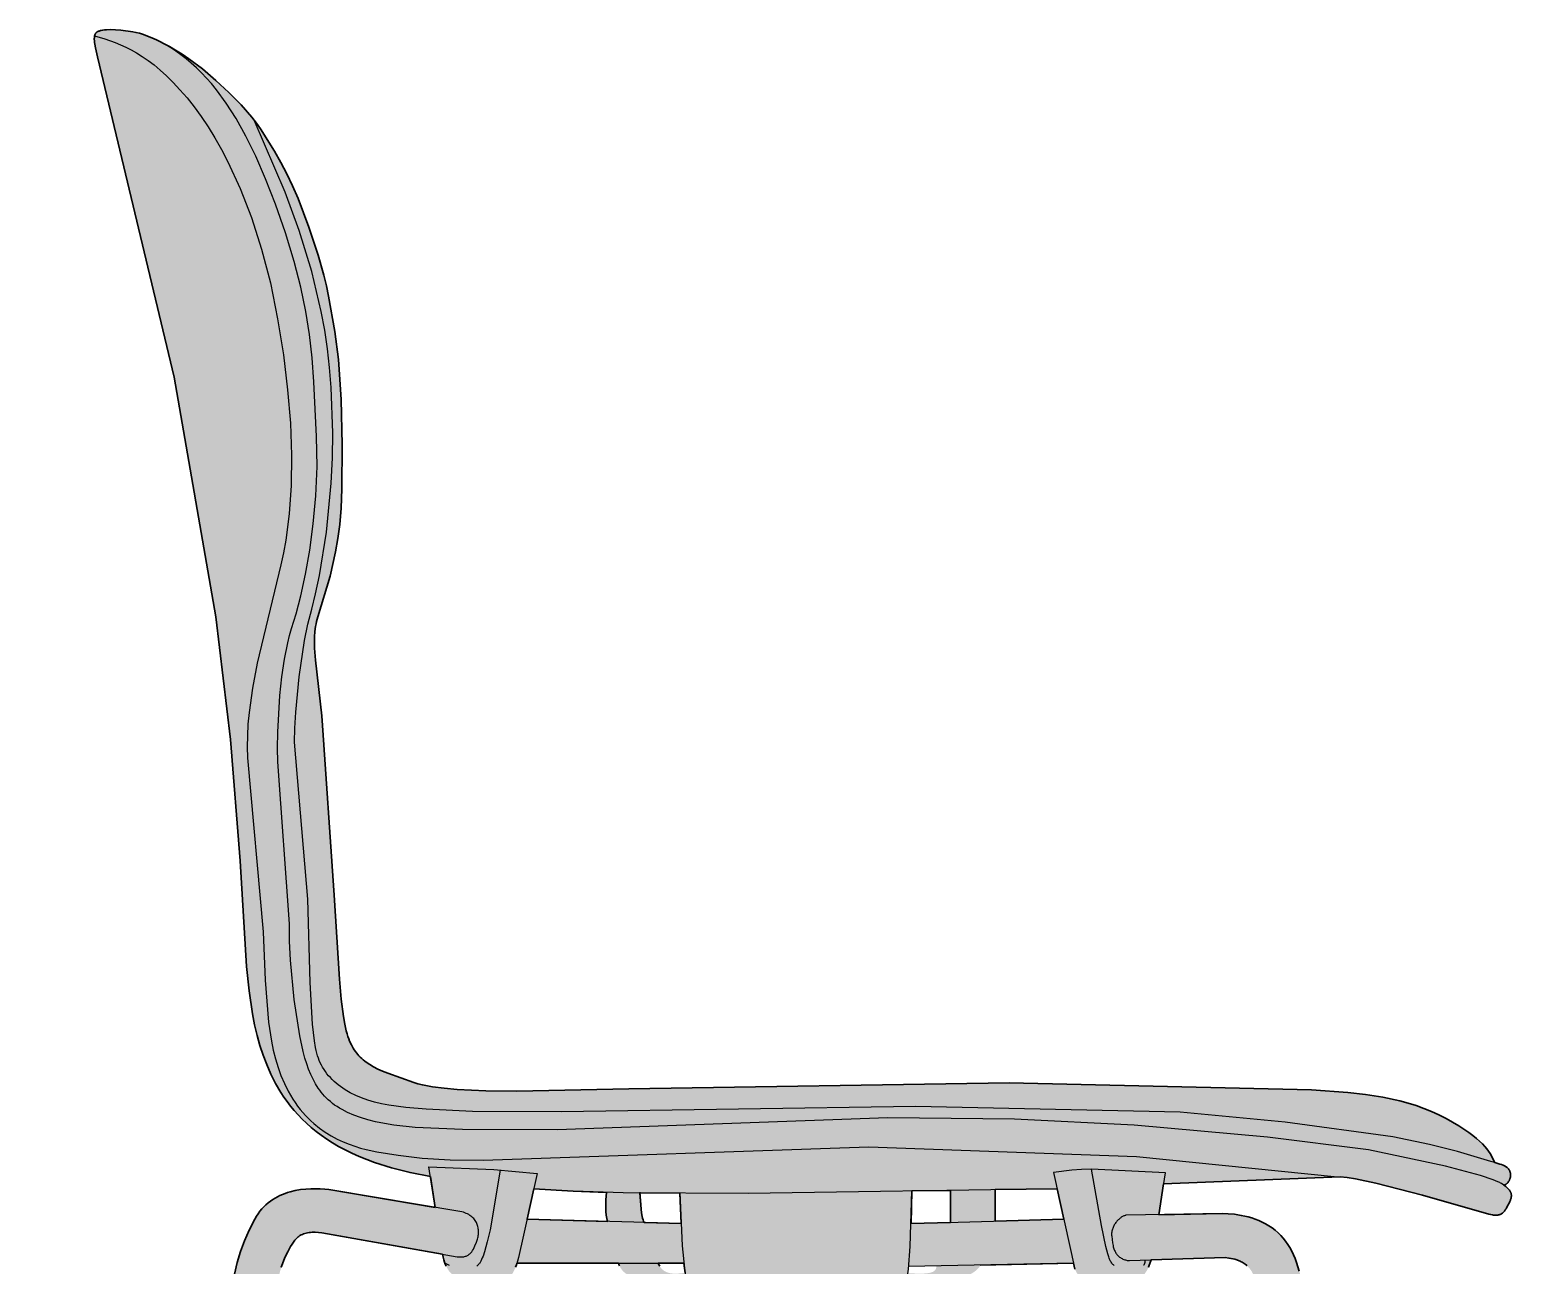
# Model space of a CAD drawing. Header units: millimetres. Extents: x 0 to 1796, y -1115 to 796.
# Drawn here: x 1221.9 to 1698.8, y 397.8 to 795.6 of the extents above; entities that cross this region are included whole.
import ezdxf

# ---------------------------------------------------------------- set-up
doc = ezdxf.new("R2010")
doc.units = ezdxf.units.MM
doc.layers.add('Blocks', color=7, linetype='Continuous')
doc.layers.add('Blocks$Fill', color=7, linetype='Continuous', true_color=0xffffff)
doc.layers.add('Blocks$Inner', color=7, linetype='Continuous', lineweight=25, true_color=0x007f00)
doc.layers.add('Blocks$Outline', color=7, linetype='Continuous', lineweight=35, true_color=0xff3f3f)

# ---------------------------------------------------------------- blocks, each defined once
blk = doc.blocks.new('Ant Dining Chair Side')
at = {"layer": 'Blocks$Fill'}
h = blk.add_hatch(color=256, dxfattribs=at)
h.paths.add_polyline_path([(560.53, 24.42), (561.6, 11.39), (561.6, 10.01), (561.57, 9.38), (561.54, 9.07), (561.51, 8.78), (561.45, 8.5), (561.42, 8.36), (561.38, 8.23), (561.34, 8.1), (561.3, 7.97), (561.25, 7.84), (561.19, 7.72), (561.13, 7.6), (561.06, 7.49), (560.99, 7.37), (560.91, 7.27), (560.83, 7.16), (560.74, 7.06), (560.64, 6.96), (560.53, 6.86), (560.47, 6.81), (560.41, 6.77), (560.28, 6.68), (560.13, 6.59), (559.96, 6.5), (559.77, 6.41), (559.58, 6.33), (559.13, 6.16), (558.63, 6.01), (558.07, 5.86), (556.8, 5.6), (555.34, 5.38), (553.7, 5.2), (551.91, 5.08), (550, 5.02), (549.05, 5.03), (548.17, 5.07), (547.37, 5.15), (546.64, 5.26), (545.97, 5.4), (545.38, 5.57), (544.85, 5.75), (544.61, 5.85), (544.38, 5.95), (544.17, 6.06), (543.98, 6.17), (543.8, 6.28), (543.63, 6.39), (543.48, 6.5), (543.35, 6.62), (543.23, 6.73), (543.12, 6.84), (543.07, 6.9), (543.02, 6.96), (542.98, 7.01), (542.94, 7.07), (542.91, 7.13), (542.87, 7.18), (542.84, 7.24), (542.82, 7.29), (542.8, 7.34), (542.78, 7.4), (542.76, 7.45), (542.75, 7.5), (542.74, 7.53), (542.74, 7.55), (542.73, 7.6), (542.73, 7.63), (542.72, 7.65), (542.72, 7.7), (542.22, 24.75), (542.23, 24.87), (542.25, 24.98), (542.27, 25.09), (542.29, 25.2), (542.32, 25.31), (542.36, 25.41), (542.4, 25.51), (542.45, 25.61), (542.5, 25.7), (542.56, 25.79), (542.63, 25.88), (542.7, 25.97), (542.78, 26.05), (542.86, 26.13), (542.95, 26.21), (543.05, 26.29), (543.15, 26.36), (543.26, 26.43), (543.38, 26.5), (543.5, 26.57), (543.52, 26.58), (509.97, 384.5), (509.55, 387.29), (509.08, 389.74), (508.56, 391.93), (507.94, 393.95), (507.76, 394.43), (507.57, 394.88), (507.37, 395.31), (507.14, 395.71), (506.91, 396.1), (506.66, 396.45), (506.4, 396.79), (506.13, 397.11), (505.85, 397.4), (505.56, 397.68), (505.26, 397.94), (504.96, 398.18), (504.64, 398.4), (504.33, 398.6), (504, 398.79), (503.68, 398.97), (503.34, 399.13), (503.01, 399.27), (502.34, 399.53), (501.67, 399.74), (501.01, 399.91), (500.36, 400.04), (499.74, 400.15), (498.58, 400.31), (474.68, 399.56), (474.33, 398.42), (474.11, 397.82), (473.87, 397.24), (473.61, 396.68), (473.33, 396.15), (473.02, 395.64), (472.69, 395.16), (472.51, 394.94), (472.33, 394.72), (472.14, 394.51), (471.94, 394.31), (471.74, 394.12), (471.52, 393.94), (471.3, 393.77), (471.07, 393.6), (470.83, 393.45), (470.58, 393.31), (470.33, 393.19), (470.06, 393.07), (469.78, 392.96), (469.5, 392.87), (469.2, 392.79), (468.9, 392.72), (468.22, 392.61), (467.43, 392.52), (465.59, 392.37), (461.38, 392.22), (457.38, 392.23), (454.71, 392.32), (454.61, 392.33), (454.51, 392.34), (454.41, 392.36), (454.31, 392.38), (454.11, 392.43), (453.91, 392.5), (453.72, 392.57), (453.53, 392.66), (453.34, 392.76), (453.16, 392.86), (452.98, 392.98), (452.8, 393.11), (452.62, 393.24), (452.46, 393.38), (452.13, 393.68), (451.82, 394), (451.53, 394.34), (451.26, 394.68), (451.02, 395.03), (450.8, 395.37), (450.61, 395.7), (450.44, 396.02), (450.3, 396.32), (450.2, 396.59), (449.76, 398.54), (419.79, 397.9), (419.76, 397.82), (419.72, 397.73), (419.65, 397.61), (419.56, 397.45), (419.43, 397.27), (419.27, 397.06), (419.06, 396.82), (418.82, 396.57), (418.53, 396.3), (418.19, 396.02), (417.79, 395.72), (417.34, 395.42), (416.82, 395.1), (416.24, 394.78), (415.59, 394.47), (414.87, 394.15), (414.07, 393.83), (413.19, 393.52), (412.22, 393.22), (410.02, 392.65), (407.44, 392.15), (404.44, 391.74), (401, 391.43), (397.09, 391.25), (392.67, 391.22), (326.12, 391.4), (318.58, 391.71), (315.82, 391.93), (314.73, 392.06), (313.85, 392.21), (311.06, 392.85), (309.88, 393.19), (308.83, 393.54), (307.9, 393.91), (307.08, 394.29), (306.71, 394.48), (306.37, 394.67), (306.05, 394.87), (305.76, 395.07), (305.48, 395.28), (305.23, 395.48), (304.99, 395.69), (304.78, 395.9), (304.58, 396.11), (304.4, 396.32), (304.24, 396.54), (304.08, 396.75), (303.95, 396.97), (303.82, 397.19), (303.71, 397.41), (303.6, 397.64), (303.42, 398.09), (303.26, 398.54), (270.54, 398.54), (270.4, 398), (270.14, 397.18), (270.03, 396.87), (269.93, 396.63), (269.54, 395.84), (269.34, 395.48), (269.13, 395.14), (268.91, 394.83), (268.8, 394.69), (268.68, 394.55), (268.55, 394.41), (268.43, 394.29), (268.29, 394.16), (268.16, 394.05), (268.02, 393.94), (267.87, 393.84), (267.72, 393.74), (267.56, 393.65), (267.4, 393.56), (267.23, 393.49), (267.05, 393.42), (266.87, 393.35), (266.68, 393.29), (266.48, 393.24), (266.28, 393.19), (266.07, 393.15), (265.62, 393.09), (265.13, 393.06), (258.86, 393.09), (255.26, 393.28), (253.69, 393.43), (253.02, 393.52), (252.43, 393.62), (252.16, 393.67), (251.89, 393.74), (251.64, 393.82), (251.38, 393.91), (251.14, 394.01), (250.9, 394.13), (250.66, 394.25), (250.43, 394.39), (250.21, 394.54), (249.99, 394.69), (249.77, 394.86), (249.57, 395.05), (249.37, 395.24), (249.17, 395.45), (248.98, 395.66), (248.8, 395.89), (248.62, 396.13), (248.45, 396.39), (248.28, 396.65), (248.12, 396.93), (247.81, 397.52), (247.53, 398.16), (247.28, 398.85), (247.05, 399.6), (246.84, 400.39), (246.63, 401.36), (207.83, 408.22), (206.7, 408.36), (205.63, 408.44), (205.12, 408.45), (204.63, 408.45), (204.15, 408.42), (203.68, 408.37), (203.23, 408.3), (202.79, 408.21), (202.36, 408.1), (201.94, 407.95), (201.53, 407.78), (201.13, 407.59), (200.74, 407.36), (200.36, 407.11), (200.17, 406.96), (199.97, 406.78), (199.77, 406.59), (199.56, 406.37), (199.12, 405.86), (198.66, 405.27), (198.2, 404.6), (197.73, 403.86), (197.26, 403.05), (196.8, 402.19), (195.9, 400.3), (195.1, 398.25), (194.74, 397.17), (194.41, 396.08), (194.13, 394.96), (193.9, 393.84), (181.08, 318.03), (133.6, 26.59), (133.65, 26.57), (133.82, 26.49), (133.99, 26.41), (134.14, 26.32), (134.28, 26.23), (134.41, 26.13), (134.54, 26.03), (134.65, 25.93), (134.75, 25.82), (134.84, 25.71), (134.88, 25.65), (134.92, 25.59), (134.96, 25.53), (135, 25.47), (135.03, 25.4), (135.06, 25.34), (135.12, 25.21), (135.17, 25.07), (135.21, 24.93), (135.24, 24.79), (135.26, 24.63), (135.28, 24.48), (135.28, 24.32), (135.29, 24.15), (135.28, 23.98), (135.27, 23.81), (135.22, 23.44), (135.15, 23.05), (133.48, 8.12), (133.43, 7.86), (133.38, 7.63), (133.32, 7.4), (133.25, 7.19), (133.17, 6.99), (133.09, 6.81), (133, 6.63), (132.9, 6.47), (132.79, 6.31), (132.68, 6.17), (132.55, 6.04), (132.43, 5.92), (132.29, 5.81), (132.14, 5.7), (131.99, 5.61), (131.83, 5.52), (131.67, 5.44), (131.5, 5.37), (131.32, 5.31), (131.13, 5.26), (130.93, 5.21), (130.73, 5.16), (130.31, 5.09), (129.86, 5.05), (129.38, 5.02), (128.35, 4.99), (127.77, 5.01), (127.11, 5.04), (125.65, 5.18), (122.38, 5.65), (119.29, 6.26), (118.03, 6.58), (117.51, 6.74), (117.09, 6.89), (116.35, 7.2), (116, 7.38), (115.66, 7.57), (115.34, 7.77), (115.18, 7.88), (115.04, 7.99), (114.89, 8.11), (114.76, 8.23), (114.63, 8.35), (114.51, 8.48), (114.4, 8.61), (114.29, 8.75), (114.19, 8.89), (114.1, 9.04), (114.02, 9.19), (113.95, 9.35), (113.89, 9.51), (113.84, 9.68), (113.8, 9.85), (113.77, 10.03), (113.76, 10.22), (113.75, 10.41), (113.76, 10.61), (113.78, 10.81), (113.81, 11.02), (113.85, 11.24), (116.64, 25.9), (116.85, 26.52), (116.97, 26.82), (117.09, 27.1), (117.22, 27.37), (117.28, 27.49), (117.36, 27.61), (117.43, 27.73), (117.51, 27.84), (117.6, 27.95), (117.69, 28.05), (117.78, 28.14), (117.88, 28.23), (117.98, 28.32), (118.1, 28.39), (118.21, 28.46), (118.34, 28.53), (118.46, 28.58), (118.6, 28.63), (118.75, 28.67), (118.9, 28.71), (119.06, 28.73), (119.23, 28.75), (119.4, 28.76), (119.48, 28.76), (178.78, 390.68), (179.65, 394.92), (180.58, 398.73), (181.63, 402.26), (182.88, 405.67), (184.38, 409.09), (186.21, 412.68), (186.73, 413.58), (187.28, 414.43), (187.87, 415.23), (188.49, 415.97), (189.14, 416.67), (189.81, 417.31), (190.51, 417.92), (191.23, 418.47), (191.98, 418.98), (192.74, 419.45), (193.52, 419.88), (194.31, 420.27), (195.12, 420.63), (195.94, 420.94), (196.76, 421.22), (197.59, 421.47), (199.26, 421.88), (200.94, 422.17), (202.59, 422.35), (204.22, 422.45), (205.79, 422.46), (207.3, 422.41), (208.73, 422.3), (210.06, 422.16), (244.24, 416.46), (242.76, 426.36), (236.21, 427.67), (230.21, 429.2), (224.75, 430.94), (219.78, 432.87), (217.48, 433.9), (215.29, 434.98), (213.21, 436.09), (211.23, 437.25), (209.36, 438.44), (207.59, 439.67), (205.92, 440.92), (204.34, 442.21), (202.85, 443.53), (201.45, 444.88), (200.13, 446.25), (198.89, 447.64), (197.72, 449.05), (196.63, 450.49), (195.6, 451.94), (194.64, 453.41), (192.9, 456.38), (191.38, 459.39), (190.05, 462.42), (188.88, 465.47), (187.85, 468.58), (186.95, 471.84), (186.16, 475.24), (185.47, 478.76), (184.38, 486.17), (183.57, 493.98), (181.52, 528.01), (178.41, 567.12), (173.66, 606.6), (160.29, 683.69), (135.54, 786.86), (134.95, 789.67), (134.73, 790.9), (134.65, 791.47), (134.6, 792.01), (134.57, 792.51), (134.57, 792.74), (134.58, 792.97), (134.6, 793.19), (134.63, 793.39), (134.67, 793.59), (134.72, 793.78), (134.74, 793.87), (134.77, 793.96), (134.81, 794.04), (134.85, 794.12), (134.89, 794.2), (134.93, 794.28), (134.97, 794.35), (135.02, 794.42), (135.08, 794.49), (135.13, 794.56), (135.19, 794.62), (135.25, 794.68), (135.32, 794.74), (135.39, 794.79), (135.46, 794.84), (135.54, 794.89), (135.62, 794.94), (135.7, 794.98), (135.88, 795.07), (136.08, 795.14), (136.29, 795.21), (136.51, 795.28), (136.75, 795.34), (137.27, 795.43), (137.84, 795.5), (138.46, 795.55), (139.84, 795.58), (141.4, 795.52), (143.11, 795.39), (146.91, 794.89), (147.96, 794.69), (149.12, 794.4), (150.36, 794.01), (151.68, 793.53), (153.07, 792.96), (154.53, 792.28), (156.03, 791.52), (156.63, 791.18), (158.73, 790.12), (160.74, 788.97), (162.82, 787.65), (164.96, 786.19), (169.34, 782.91), (173.7, 779.24), (177.91, 775.34), (181.81, 771.35), (185.24, 767.39), (186.73, 765.48), (188.05, 763.62), (192.57, 756.46), (194.61, 752.86), (196.53, 749.16), (198.36, 745.29), (200.13, 741.19), (203.6, 732.02), (206.58, 723.03), (208.44, 716.5), (209.28, 713.1), (209.97, 709.75), (211.94, 698.45), (213.13, 689.37), (213.99, 676.48), (214.38, 661.89), (214.25, 647.78), (213.97, 641.58), (213.54, 636.32), (212.96, 631.76), (212.24, 627.48), (210.47, 619.68), (206.52, 606.55), (206.3, 605.81), (206.11, 605.04), (205.94, 604.26), (205.8, 603.46), (205.59, 601.81), (205.47, 600.09), (205.43, 598.31), (205.46, 596.46), (205.71, 592.57), (207.78, 574.7), (211.79, 516.92), (213.43, 489.89), (214.05, 483.51), (214.78, 477.88), (215.2, 475.43), (215.66, 473.28), (215.91, 472.32), (216.16, 471.46), (216.43, 470.68), (216.7, 470), (217.29, 468.8), (217.91, 467.69), (218.25, 467.16), (218.6, 466.66), (218.96, 466.17), (219.35, 465.7), (219.75, 465.25), (220.17, 464.81), (220.62, 464.38), (221.08, 463.97), (221.58, 463.57), (222.09, 463.18), (223.21, 462.43), (224.45, 461.71), (225.82, 461), (227.33, 460.3), (229, 459.61), (237.38, 456.64), (238.69, 456.26), (240.14, 455.9), (243.44, 455.3), (247.21, 454.81), (251.37, 454.44), (260.59, 453.97), (270.55, 453.82), (306.61, 454.6), (429.01, 456.6), (526.33, 454.26), (537.97, 453.48), (543.7, 452.82), (549.31, 451.92), (554.75, 450.74), (557.4, 450.03), (559.98, 449.23), (562.51, 448.34), (564.96, 447.35), (567.34, 446.26), (569.64, 445.06), (573.7, 442.69), (576.91, 440.56), (578.24, 439.57), (579.41, 438.63), (580.43, 437.74), (581.31, 436.88), (582.07, 436.06), (582.72, 435.27), (583.29, 434.5), (583.78, 433.76), (584.21, 433.04), (584.59, 432.32), (585.29, 430.92), (585.65, 430.82), (586.94, 430.42), (587.49, 430.23), (587.98, 430.03), (588.41, 429.83), (588.61, 429.73), (588.79, 429.62), (588.96, 429.52), (589.12, 429.41), (589.27, 429.3), (589.41, 429.19), (589.53, 429.07), (589.65, 428.95), (589.75, 428.83), (589.85, 428.7), (589.94, 428.57), (590.02, 428.43), (590.09, 428.29), (590.15, 428.15), (590.2, 428), (590.25, 427.84), (590.29, 427.68), (590.32, 427.51), (590.35, 427.33), (590.37, 427.16), (590.38, 426.99), (590.38, 426.82), (590.38, 426.66), (590.37, 426.49), (590.35, 426.33), (590.32, 426.17), (590.29, 426.01), (590.25, 425.85), (590.21, 425.7), (590.16, 425.55), (590.1, 425.41), (590.04, 425.27), (589.97, 425.13), (589.9, 424.99), (589.82, 424.87), (589.74, 424.74), (589.65, 424.62), (589.56, 424.51), (589.47, 424.4), (589.37, 424.3), (589.27, 424.2), (589.16, 424.11), (589.06, 424.02), (588.95, 423.95), (588.83, 423.87), (588.72, 423.81), (588.6, 423.75), (588.48, 423.71), (588.36, 423.66), (588.24, 423.63), (588.56, 423.4), (588.88, 423.16), (589.17, 422.91), (589.42, 422.68), (589.65, 422.44), (589.86, 422.21), (590.03, 421.99), (590.19, 421.76), (590.25, 421.65), (590.31, 421.54), (590.37, 421.43), (590.42, 421.32), (590.47, 421.21), (590.51, 421.1), (590.54, 420.99), (590.57, 420.89), (590.6, 420.78), (590.62, 420.67), (590.63, 420.56), (590.64, 420.46), (590.65, 420.35), (590.65, 420.24), (590.65, 420.13), (590.65, 420.03), (590.63, 419.81), (590.59, 419.6), (590.54, 419.39), (590.48, 419.17), (590.41, 418.96), (590.33, 418.74), (590.14, 418.3), (589.92, 417.85), (589.43, 416.92), (588.94, 416.03), (588.69, 415.64), (588.44, 415.28), (588.31, 415.12), (588.17, 414.97), (588.03, 414.83), (587.89, 414.7), (587.75, 414.57), (587.59, 414.46), (587.44, 414.36), (587.27, 414.27), (587.1, 414.19), (586.92, 414.12), (586.74, 414.06), (586.54, 414.01), (586.34, 413.97), (586.13, 413.94), (585.9, 413.93), (585.67, 413.92), (585.42, 413.93), (585.17, 413.95), (584.9, 413.97), (584.62, 414.02), (584.02, 414.13), (583.36, 414.3), (547, 424.24), (540.51, 425.62), (537.79, 426.07), (535.53, 426.34), (478.73, 424), (477.18, 414.11), (497.57, 414.46), (499.47, 414.41), (501.54, 414.22), (503.72, 413.89), (504.84, 413.65), (505.97, 413.38), (507.11, 413.05), (508.24, 412.67), (509.37, 412.23), (510.47, 411.74), (511.56, 411.18), (512.62, 410.56), (513.64, 409.87), (514.63, 409.11), (515.56, 408.3), (516.43, 407.43), (517.23, 406.52), (517.99, 405.56), (518.69, 404.55), (519.34, 403.49), (519.95, 402.38), (520.51, 401.21), (521.03, 399.99), (521.52, 398.7), (522.4, 395.96), (523.18, 392.97), (523.88, 389.71), (524.53, 385.85), (525.12, 381.19), (526.21, 370.34), (557.68, 27.72), (557.91, 27.68), (558.35, 27.58), (558.74, 27.48), (558.91, 27.43), (559.07, 27.37), (559.22, 27.31), (559.35, 27.25), (559.48, 27.18), (559.53, 27.15), (559.59, 27.11), (559.64, 27.07), (559.69, 27.03), (559.74, 26.99), (559.78, 26.95), (559.83, 26.91), (559.87, 26.86), (559.91, 26.81), (559.95, 26.76), (559.98, 26.71), (560.02, 26.66), (560.05, 26.61), (560.08, 26.55), (560.13, 26.43), (560.19, 26.3), (560.23, 26.16), (560.27, 26.01), (560.35, 25.69), (560.41, 25.31)], flags=0)
h.paths.add_polyline_path([(299.37, 421.3), (275.99, 422.47), (273.84, 412.62), (299.8, 411.91), (299.65, 412.39), (299.52, 412.89), (299.41, 413.42), (299.33, 413.96), (299.22, 415.11), (299.17, 416.31), (299.22, 418.86)], flags=0)
h.paths.add_polyline_path([(311.51, 411.59), (323.44, 411.26), (323, 421.05), (310.19, 421.11), (310.53, 415.91), (310.7, 414.68), (310.91, 413.54), (311.03, 413.01), (311.18, 412.5), (311.34, 412.03)], flags=0)
h.paths.add_polyline_path([(316.03, 398.54), (316.19, 398.18), (316.36, 397.84), (316.54, 397.53), (316.74, 397.24), (316.94, 396.97), (317.15, 396.73), (317.37, 396.51), (317.61, 396.3), (317.84, 396.12), (318.09, 395.95), (318.34, 395.81), (318.61, 395.68), (318.87, 395.56), (319.15, 395.46), (319.43, 395.38), (319.72, 395.31), (320.01, 395.25), (320.31, 395.21), (320.61, 395.17), (320.92, 395.15), (321.54, 395.13), (322.19, 395.14), (323.5, 395.24), (324.75, 395.38), (324.49, 396.94), (324.33, 398.54)], flags=0)
h.paths.add_polyline_path([(396.4, 395.29), (399.29, 395.14), (400.5, 395.13), (401.54, 395.16), (402.43, 395.23), (402.82, 395.28), (403.17, 395.34), (403.49, 395.4), (403.78, 395.47), (404.04, 395.55), (404.28, 395.64), (404.39, 395.68), (404.49, 395.73), (404.58, 395.78), (404.67, 395.83), (404.75, 395.88), (404.83, 395.93), (404.91, 395.98), (404.97, 396.04), (405.04, 396.09), (405.09, 396.15), (405.15, 396.21), (405.2, 396.27), (405.24, 396.33), (405.28, 396.39), (405.32, 396.45), (405.36, 396.52), (405.39, 396.58), (405.41, 396.64), (405.44, 396.71), (405.46, 396.78), (405.5, 396.91), (405.53, 397.04), (405.55, 397.18), (405.57, 397.32), (405.6, 397.6), (396.66, 397.41), (396.59, 396.56)], flags=0)
h.paths.add_polyline_path([(410.12, 421.94), (397.74, 421.75), (397.42, 411.28), (410.12, 411.63)], flags=0)
h.paths.add_polyline_path([(424.5, 422.16), (424.5, 412.02), (446.63, 412.62), (444.43, 422.47)], flags=0)
at = {"layer": 'Blocks$Inner'}
for points in [[(478.73, 424), (535.53, 426.34), (537.79, 426.07), (540.51, 425.62), (547, 424.24), (562.08, 420.38), (583.36, 414.3), (584.02, 414.13), (584.62, 414.02), (584.9, 413.97), (585.17, 413.95), (585.42, 413.93), (585.67, 413.92), (585.9, 413.93), (586.13, 413.94), (586.34, 413.97), (586.54, 414.01), (586.74, 414.06), (586.92, 414.12), (587.1, 414.19), (587.27, 414.27), (587.44, 414.36), (587.59, 414.46), (587.75, 414.57), (587.89, 414.7), (588.03, 414.83), (588.17, 414.97), (588.31, 415.12), (588.44, 415.28), (588.69, 415.64), (588.94, 416.03), (589.43, 416.92), (589.92, 417.85), (590.14, 418.3), (590.33, 418.74), (590.41, 418.96), (590.48, 419.17), (590.54, 419.39), (590.59, 419.6), (590.63, 419.81), (590.65, 420.03), (590.65, 420.13), (590.65, 420.24), (590.65, 420.35), (590.64, 420.46), (590.63, 420.56), (590.62, 420.67), (590.6, 420.78), (590.57, 420.89), (590.54, 420.99), (590.51, 421.1), (590.47, 421.21), (590.42, 421.32), (590.37, 421.43), (590.31, 421.54), (590.25, 421.65), (590.19, 421.76), (590.03, 421.99), (589.86, 422.21), (589.65, 422.44), (589.42, 422.68), (589.17, 422.91), (588.88, 423.16), (588.56, 423.4), (588.22, 423.65), (587.43, 424.16), (587.2, 424.29), (586.94, 424.43), (586.34, 424.72), (584.84, 425.33), (580.75, 426.68), (569.49, 429.69), (544.62, 434.98), (512.16, 439.02), (469.26, 442.89), (430.71, 444.9), (389.99, 445.23), (283.53, 441.44), (253.11, 441.51), (237.8, 442.21), (231, 442.94), (227.93, 443.43), (225.11, 444.01), (222.55, 444.66), (220.2, 445.38), (218.04, 446.16), (216.08, 447.01), (214.3, 447.92), (213.47, 448.4), (212.68, 448.9), (211.92, 449.41), (211.21, 449.94), (210.53, 450.49), (209.88, 451.06), (209.27, 451.64), (208.69, 452.24), (208.13, 452.86), (207.61, 453.5), (207.11, 454.15), (206.63, 454.83), (205.75, 456.23), (204.95, 457.71), (204.22, 459.27), (203.55, 460.91), (202.93, 462.62), (202.33, 464.52), (201.76, 466.67), (200.68, 471.64), (198.89, 483.4), (197.72, 496.06), (197.43, 502.15), (197.35, 507.77), (193.68, 559.83), (193.55, 564.27), (193.61, 569.48), (194.29, 581.19), (194.92, 587.19), (195.76, 592.95), (196.81, 598.22), (197.42, 600.6), (198.08, 602.75), (199.53, 607.47), (201.05, 613.36), (202.54, 620.27), (203.91, 628.05), (205.05, 636.53), (205.86, 645.55), (206.25, 654.97), (206.11, 664.63), (205.24, 682.16), (204.67, 689.92), (203.85, 697.4), (202.69, 704.88), (201.07, 712.64), (198.9, 720.98), (196.07, 730.18), (192.88, 739.38), (189.7, 747.58), (186.53, 754.87), (183.36, 761.3), (180.2, 766.96), (177.02, 771.92), (173.85, 776.24), (172.25, 778.19), (170.65, 780.01), (169.04, 781.71), (167.41, 783.3), (165.75, 784.79), (164.1, 786.17), (162.45, 787.44), (160.8, 788.61), (159.18, 789.68), (157.59, 790.65), (156.03, 791.52), (154.53, 792.28), (153.07, 792.96), (151.68, 793.53), (150.36, 794.01), (149.12, 794.4), (147.96, 794.69), (146.91, 794.89), (143.11, 795.39), (141.4, 795.52), (139.84, 795.58), (138.46, 795.55), (137.84, 795.5), (137.27, 795.43), (136.75, 795.34), (136.51, 795.28), (136.29, 795.21), (136.08, 795.14), (135.88, 795.07), (135.7, 794.98), (135.62, 794.94), (135.54, 794.89), (135.46, 794.84), (135.39, 794.79), (135.32, 794.74), (135.25, 794.68), (135.19, 794.62), (135.13, 794.56), (135.08, 794.49), (135.02, 794.42), (134.97, 794.35), (134.93, 794.28), (134.89, 794.2), (134.85, 794.12), (134.81, 794.04), (134.77, 793.96), (134.74, 793.87), (134.72, 793.78), (134.67, 793.59), (134.63, 793.39), (134.6, 793.19), (134.58, 792.97), (134.57, 792.74), (134.57, 792.51), (134.6, 792.01), (134.65, 791.47), (134.73, 790.9), (134.95, 789.67), (135.54, 786.86), (160.29, 683.69), (173.66, 606.6), (178.41, 567.12), (181.52, 528.01), (183.57, 493.98), (184.38, 486.17), (185.47, 478.76), (186.16, 475.24), (186.95, 471.84), (187.85, 468.58), (188.88, 465.47), (190.05, 462.42), (191.38, 459.39), (192.9, 456.38), (194.64, 453.41), (195.6, 451.94), (196.63, 450.49), (197.72, 449.05), (198.89, 447.64), (200.13, 446.25), (201.45, 444.88), (202.85, 443.53), (204.34, 442.21), (205.92, 440.92), (207.59, 439.67), (209.36, 438.44), (211.23, 437.25), (213.21, 436.09), (215.29, 434.98), (217.48, 433.9), (219.78, 432.87), (224.75, 430.94), (230.21, 429.2), (236.21, 427.67), (242.76, 426.36)], [(134.67, 793.59), (137.94, 792.57), (141.26, 791.41), (142.94, 790.73), (144.66, 789.97), (146.4, 789.1), (148.18, 788.11), (150.01, 786.97), (151.88, 785.68), (153.8, 784.21), (155.78, 782.55), (157.83, 780.68), (159.94, 778.58), (162.13, 776.23), (164.4, 773.62), (166.7, 770.76), (168.96, 767.66), (171.19, 764.33), (173.37, 760.78), (175.5, 757.01), (177.57, 753.03), (181.52, 744.45), (185.14, 735.07), (188.4, 724.93), (191.23, 714.06), (193.57, 702.52), (195.42, 690.85), (196.79, 679.61), (197.66, 668.85), (198.05, 658.59), (197.94, 648.88), (197.33, 639.74), (196.22, 631.22), (195.47, 627.2), (194.6, 623.35), (186.94, 591.61), (185.46, 583.61), (184.37, 575.81), (184.02, 572.01), (183.82, 568.3), (183.77, 564.69), (183.9, 561.19), (188.86, 505.19), (189.58, 489.55), (190.66, 476.03), (191.58, 469.95), (192.18, 467.05), (192.88, 464.25), (193.7, 461.53), (194.65, 458.9), (195.74, 456.33), (196.98, 453.84), (197.7, 452.56), (198.45, 451.34), (199.22, 450.17), (200.01, 449.06), (200.82, 448), (201.66, 446.99), (202.51, 446.04), (203.38, 445.13), (204.27, 444.27), (205.17, 443.46), (207.01, 441.96), (208.89, 440.63), (210.8, 439.46), (212.72, 438.44), (214.64, 437.54), (216.55, 436.77), (218.43, 436.11), (220.29, 435.55), (222.09, 435.08), (225.5, 434.36), (232.34, 433.22), (240.07, 432.27), (249.05, 431.71), (259.67, 431.69), (383.86, 435.98), (470.04, 432.86), (534.65, 426.3)], [(156.63, 791.18), (158.73, 790.12), (160.74, 788.97), (162.82, 787.65), (164.96, 786.19), (169.34, 782.91), (173.7, 779.24), (177.91, 775.34), (181.81, 771.35), (185.24, 767.39), (186.73, 765.48), (188.05, 763.62), (192.57, 756.46), (194.61, 752.86), (196.53, 749.16), (198.36, 745.29), (200.13, 741.19), (203.6, 732.02), (206.58, 723.03), (208.44, 716.5), (209.28, 713.1), (209.97, 709.75), (211.94, 698.45), (213.13, 689.37), (213.99, 676.48), (214.38, 661.89), (214.25, 647.78), (213.97, 641.58), (213.54, 636.32), (212.96, 631.76), (212.24, 627.48), (210.47, 619.68), (206.52, 606.55), (206.3, 605.81), (206.11, 605.04), (205.94, 604.26), (205.8, 603.46), (205.59, 601.81), (205.47, 600.09), (205.43, 598.31), (205.46, 596.46), (205.71, 592.57), (207.78, 574.7), (211.79, 516.92), (213.43, 489.89), (214.05, 483.51), (214.78, 477.88), (215.2, 475.43), (215.66, 473.28), (215.91, 472.32), (216.16, 471.46), (216.43, 470.68), (216.7, 470), (217.29, 468.8), (217.91, 467.69), (218.25, 467.16), (218.6, 466.66), (218.96, 466.17), (219.35, 465.7), (219.75, 465.25), (220.17, 464.81), (220.62, 464.38), (221.08, 463.97), (221.58, 463.57), (222.09, 463.18), (223.21, 462.43), (224.45, 461.71), (225.82, 461), (227.33, 460.3), (229, 459.61), (237.38, 456.64), (238.69, 456.26), (240.14, 455.9), (243.44, 455.3), (247.21, 454.81), (251.37, 454.44), (260.59, 453.97), (270.55, 453.82), (306.61, 454.6), (429.01, 456.6), (526.33, 454.26), (537.97, 453.48), (543.7, 452.82), (549.31, 451.92), (554.75, 450.74), (557.4, 450.03), (559.98, 449.23), (562.51, 448.34), (564.96, 447.35), (567.34, 446.26), (569.64, 445.06), (573.7, 442.69), (576.91, 440.56), (578.24, 439.57), (579.41, 438.63), (580.43, 437.74), (581.31, 436.88), (582.07, 436.06), (582.72, 435.27), (583.29, 434.5), (583.78, 433.76), (584.21, 433.04), (584.59, 432.32), (585.29, 430.92)], [(588.24, 423.63), (588.36, 423.66), (588.48, 423.71), (588.6, 423.75), (588.72, 423.81), (588.83, 423.87), (588.95, 423.95), (589.06, 424.02), (589.16, 424.11), (589.27, 424.2), (589.37, 424.3), (589.47, 424.4), (589.56, 424.51), (589.65, 424.62), (589.74, 424.74), (589.82, 424.87), (589.9, 424.99), (589.97, 425.13), (590.04, 425.27), (590.1, 425.41), (590.16, 425.55), (590.21, 425.7), (590.25, 425.85), (590.29, 426.01), (590.32, 426.17), (590.35, 426.33), (590.37, 426.49), (590.38, 426.66), (590.38, 426.82), (590.38, 426.99), (590.37, 427.16), (590.35, 427.33), (590.32, 427.51), (590.29, 427.68), (590.25, 427.84), (590.2, 428), (590.15, 428.15), (590.09, 428.29), (590.02, 428.43), (589.94, 428.57), (589.85, 428.7), (589.75, 428.83), (589.65, 428.95), (589.53, 429.07), (589.41, 429.19), (589.27, 429.3), (589.12, 429.41), (588.96, 429.52), (588.79, 429.62), (588.61, 429.73), (588.41, 429.83), (587.98, 430.03), (587.49, 430.23), (586.94, 430.42), (585.65, 430.82), (584.08, 431.24), (573.26, 434.4), (564.31, 436.68), (552.5, 439.13), (517.89, 443.93), (484.03, 447.15), (398.91, 448.91), (284.98, 447.24), (256.33, 447.34), (241.36, 448.04), (234.83, 448.61), (229.35, 449.36), (226.98, 449.82), (224.74, 450.36), (222.61, 450.99), (220.6, 451.7), (218.71, 452.49), (216.95, 453.36), (215.3, 454.31), (214.53, 454.81), (213.78, 455.33), (213.07, 455.87), (212.39, 456.43), (211.74, 457.01), (211.12, 457.6), (210.53, 458.22), (209.97, 458.85), (209.45, 459.49), (208.95, 460.16), (208.49, 460.84), (208.06, 461.54), (207.66, 462.25), (207.3, 462.99), (206.97, 463.74), (206.67, 464.5), (206.4, 465.28), (206.16, 466.08), (205.95, 466.94), (205.75, 467.9), (205.38, 470.1), (204.78, 475.48), (204, 488.83), (203.26, 515.69), (199.03, 566.19), (199.11, 570.69), (199.39, 575.84), (200.5, 587.29), (202.25, 598.89), (203.33, 604.25), (204.53, 609.03), (205.8, 613.99), (207.05, 619.88), (209.29, 633.84), (210.84, 649.59), (211.23, 657.73), (211.29, 665.83), (210.79, 680.37), (210.31, 686.79), (209.64, 692.88), (208.76, 698.83), (207.63, 704.82), (204.53, 717.67), (200.51, 730.91), (195.96, 743.25), (186.02, 766.41)], [(244.24, 416.46), (242.28, 429.51), (263.13, 428.62), (277.06, 427.39), (272.72, 407.5), (271.04, 400.37), (270.4, 398), (270.14, 397.18)], [(247.81, 397.52), (247.53, 398.16), (247.28, 398.85), (247.05, 399.6), (246.84, 400.39), (246.63, 401.36)], [(265.24, 428.48), (261.93, 409.21), (261.05, 405.34), (260.15, 402.11), (259.68, 400.78), (259.45, 400.19), (259.21, 399.65), (258.97, 399.17), (258.72, 398.74), (258.6, 398.55), (258.48, 398.38), (258.35, 398.22), (258.23, 398.08), (257.97, 397.82), (257.71, 397.58)], [(248.86, 397.77), (247.39, 398.54)], [(477.18, 414.11), (479.3, 427.63), (455.52, 428.76), (452.28, 428.67), (449.2, 428.43), (443.27, 427.71), (450.2, 396.59)], [(473.87, 397.24), (474.11, 397.82), (474.33, 398.42), (474.71, 399.66)], [(472.77, 399.58), (472.73, 399.08), (472.69, 398.83), (472.67, 398.71), (472.65, 398.59), (472.61, 398.47), (472.58, 398.36), (472.54, 398.24), (472.49, 398.13), (472.43, 398.02), (472.37, 397.91), (472.3, 397.8), (472.22, 397.7)], [(462.79, 397.76), (462.58, 397.93), (462.38, 398.12), (462.19, 398.32), (462.01, 398.54), (461.85, 398.77), (461.69, 399.01), (461.54, 399.27), (461.41, 399.54), (461.28, 399.83), (461.16, 400.16), (461.04, 400.54), (460.77, 401.46), (460.17, 403.88), (458.78, 410.66), (455.52, 428.76)], [(194.74, 397.17), (195.1, 398.25), (195.9, 400.3), (196.8, 402.19), (197.26, 403.05), (197.73, 403.86), (198.2, 404.6), (198.66, 405.27), (199.12, 405.86), (199.56, 406.37), (199.77, 406.59), (199.97, 406.78), (200.17, 406.96), (200.36, 407.11), (200.74, 407.36), (201.13, 407.59), (201.53, 407.78), (201.94, 407.95), (202.36, 408.1), (202.79, 408.21), (203.23, 408.3), (203.68, 408.37), (204.15, 408.42), (204.63, 408.45), (205.12, 408.45), (205.63, 408.44), (206.7, 408.36), (207.83, 408.22), (251.31, 400.53), (252.01, 400.49), (252.33, 400.49), (252.64, 400.5), (252.94, 400.52), (253.22, 400.55), (253.49, 400.59), (253.74, 400.65), (253.99, 400.71), (254.22, 400.79), (254.44, 400.88), (254.65, 400.98), (254.85, 401.09), (255.04, 401.21), (255.22, 401.35), (255.39, 401.49), (255.56, 401.64), (255.72, 401.81), (255.87, 401.98), (256.02, 402.17), (256.16, 402.37), (256.3, 402.57), (256.56, 403.02), (256.82, 403.51), (257.06, 404.04), (257.55, 405.21), (257.69, 405.56), (257.8, 405.91), (257.91, 406.27), (258, 406.63), (258.08, 407), (258.14, 407.36), (258.18, 407.73), (258.21, 408.1), (258.23, 408.46), (258.22, 408.83), (258.2, 409.19), (258.16, 409.56), (258.1, 409.91), (258.03, 410.27), (257.93, 410.61), (257.82, 410.96), (257.68, 411.29), (257.52, 411.62), (257.34, 411.94), (257.14, 412.25), (256.92, 412.56), (256.68, 412.85), (256.41, 413.13), (256.12, 413.4), (255.8, 413.65), (255.46, 413.89), (255.09, 414.12), (254.7, 414.33), (254.28, 414.53), (253.84, 414.71), (253.37, 414.88), (252.87, 415.02), (210.06, 422.16), (208.73, 422.3), (207.3, 422.41), (205.79, 422.46), (204.22, 422.45), (202.59, 422.35), (200.94, 422.17), (199.26, 421.88), (197.59, 421.47), (196.76, 421.22), (195.94, 420.94), (195.12, 420.63), (194.31, 420.27), (193.52, 419.88), (192.74, 419.45), (191.98, 418.98), (191.23, 418.47), (190.51, 417.92), (189.81, 417.31), (189.14, 416.67), (188.49, 415.97), (187.87, 415.23), (187.28, 414.43), (186.73, 413.58), (186.21, 412.68), (184.38, 409.09), (182.88, 405.67), (181.63, 402.26), (180.58, 398.73), (179.65, 394.92)], [(444.43, 422.47), (344.98, 420.95), (304.78, 421.14), (288.72, 421.63), (275.99, 422.47)], [(299.38, 421.51), (299.22, 418.86), (299.17, 416.31), (299.22, 415.11), (299.33, 413.96), (299.41, 413.42), (299.52, 412.89), (299.65, 412.39), (299.8, 411.91)], [(310.17, 421.36), (310.53, 415.91), (310.7, 414.68), (310.91, 413.54), (311.03, 413.01), (311.18, 412.5), (311.34, 412.03), (311.51, 411.59)], [(322.99, 421.26), (323.76, 404.12), (324.49, 396.94), (324.99, 393.93), (325.29, 392.61), (325.62, 391.42)], [(395.58, 391.22), (395.88, 392.34), (396.14, 393.6), (396.59, 396.56), (397.2, 403.86), (397.74, 421.75)], [(410.12, 421.94), (410.12, 411.62)], [(424.5, 422.16), (424.5, 412.01)], [(323.46, 411.26), (273.82, 412.62)], [(397.42, 411.28), (446.63, 412.62)], [(522.4, 395.96), (521.52, 398.7), (521.03, 399.99), (520.51, 401.21), (519.95, 402.38), (519.34, 403.49), (518.69, 404.55), (517.99, 405.56), (517.23, 406.52), (516.43, 407.43), (515.56, 408.3), (514.63, 409.11), (513.64, 409.87), (512.62, 410.56), (511.56, 411.18), (510.47, 411.74), (509.37, 412.23), (508.24, 412.67), (507.11, 413.05), (505.97, 413.38), (504.84, 413.65), (503.72, 413.89), (501.54, 414.22), (499.47, 414.41), (497.57, 414.46), (466.69, 413.92), (466.6, 413.91), (466.51, 413.89), (466.42, 413.87), (466.32, 413.84), (466.13, 413.78), (465.93, 413.71), (465.73, 413.62), (465.53, 413.51), (465.32, 413.39), (465.11, 413.26), (464.91, 413.11), (464.7, 412.96), (464.49, 412.79), (464.29, 412.61), (464.09, 412.41), (463.89, 412.21), (463.7, 412), (463.51, 411.78), (463.34, 411.54), (463.16, 411.3), (463, 411.05), (462.84, 410.79), (462.7, 410.53), (462.57, 410.26), (462.44, 409.98), (462.33, 409.69), (462.24, 409.4), (462.16, 409.1), (462.09, 408.8), (462.04, 408.49), (462, 408.18), (461.99, 407.86), (461.99, 407.54), (462.01, 407.22), (462.29, 405.01), (462.45, 404.15), (462.54, 403.77), (462.64, 403.43), (462.74, 403.1), (462.85, 402.81), (462.97, 402.53), (463.09, 402.26), (463.22, 402.01), (463.37, 401.77), (463.52, 401.54), (463.68, 401.31), (463.77, 401.19), (463.86, 401.08), (463.96, 400.97), (464.07, 400.87), (464.18, 400.77), (464.3, 400.67), (464.54, 400.47), (464.81, 400.29), (465.08, 400.13), (465.36, 399.97), (465.65, 399.84), (465.93, 399.71), (466.22, 399.61), (466.5, 399.52), (466.77, 399.44), (467.03, 399.39), (467.27, 399.35), (467.39, 399.34), (467.49, 399.34), (467.6, 399.33), (467.7, 399.34), (498.58, 400.31), (499.74, 400.15), (500.36, 400.04), (501.01, 399.91), (501.67, 399.74), (502.34, 399.53), (503.01, 399.27), (503.34, 399.13), (503.68, 398.97), (504, 398.79), (504.33, 398.6), (504.64, 398.4), (504.96, 398.18), (505.26, 397.94), (505.56, 397.68)], [(270.51, 398.54), (324.44, 398.54)], [(419.79, 397.9), (419.76, 397.82), (419.72, 397.73)], [(303.6, 397.64), (303.42, 398.09), (303.26, 398.54)], [(316.54, 397.53), (316.36, 397.84), (316.19, 398.18), (316.03, 398.54)], [(449.76, 398.54), (396.54, 397.4)]]:
    blk.add_lwpolyline(points, dxfattribs=at)
at = {"layer": 'Blocks$Outline'}
for points in [[(242.76, 426.36), (236.21, 427.67), (230.21, 429.2), (224.75, 430.94), (219.78, 432.87), (217.48, 433.9), (215.29, 434.98), (213.21, 436.09), (211.23, 437.25), (209.36, 438.44), (207.59, 439.67), (205.92, 440.92), (204.34, 442.21), (202.85, 443.53), (201.45, 444.88), (200.13, 446.25), (198.89, 447.64), (197.72, 449.05), (196.63, 450.49), (195.6, 451.94), (194.64, 453.41), (192.9, 456.38), (191.38, 459.39), (190.05, 462.42), (188.88, 465.47), (187.85, 468.58), (186.95, 471.84), (186.16, 475.24), (185.47, 478.76), (184.38, 486.17), (183.57, 493.98), (181.52, 528.01), (178.41, 567.12), (173.66, 606.6), (160.29, 683.69), (135.54, 786.86), (134.95, 789.67), (134.73, 790.9), (134.65, 791.47), (134.6, 792.01), (134.57, 792.51), (134.57, 792.74), (134.58, 792.97), (134.6, 793.19), (134.63, 793.39), (134.67, 793.59), (134.72, 793.78), (134.74, 793.87), (134.77, 793.96), (134.81, 794.04), (134.85, 794.12), (134.89, 794.2), (134.93, 794.28), (134.97, 794.35), (135.02, 794.42), (135.08, 794.49), (135.13, 794.56), (135.19, 794.62), (135.25, 794.68), (135.32, 794.74), (135.39, 794.79), (135.46, 794.84), (135.54, 794.89), (135.62, 794.94), (135.7, 794.98), (135.88, 795.07), (136.08, 795.14), (136.29, 795.21), (136.51, 795.28), (136.75, 795.34), (137.27, 795.43), (137.84, 795.5), (138.46, 795.55), (139.84, 795.58), (141.4, 795.52), (143.11, 795.39), (146.91, 794.89), (147.96, 794.69), (149.12, 794.4), (150.36, 794.01), (151.68, 793.53), (153.07, 792.96), (154.53, 792.28), (156.03, 791.52), (156.63, 791.18)], [(156.63, 791.18), (158.73, 790.12), (160.74, 788.97), (162.82, 787.65), (164.96, 786.19), (169.34, 782.91), (173.7, 779.24), (177.91, 775.34), (181.81, 771.35), (185.24, 767.39), (186.73, 765.48), (188.05, 763.62), (192.57, 756.46), (194.61, 752.86), (196.53, 749.16), (198.36, 745.29), (200.13, 741.19), (203.6, 732.02), (206.58, 723.03), (208.44, 716.5), (209.28, 713.1), (209.97, 709.75), (211.94, 698.45), (213.13, 689.37), (213.99, 676.48), (214.38, 661.89), (214.25, 647.78), (213.97, 641.58), (213.54, 636.32), (212.96, 631.76), (212.24, 627.48), (210.47, 619.68), (206.52, 606.55), (206.3, 605.81), (206.11, 605.04), (205.94, 604.26), (205.8, 603.46), (205.59, 601.81), (205.47, 600.09), (205.43, 598.31), (205.46, 596.46), (205.71, 592.57), (207.78, 574.7), (211.79, 516.92), (213.43, 489.89), (214.05, 483.51), (214.78, 477.88), (215.2, 475.43), (215.66, 473.28), (215.91, 472.32), (216.16, 471.46), (216.43, 470.68), (216.7, 470), (217.29, 468.8), (217.91, 467.69), (218.25, 467.16), (218.6, 466.66), (218.96, 466.17), (219.35, 465.7), (219.75, 465.25), (220.17, 464.81), (220.62, 464.38), (221.08, 463.97), (221.58, 463.57), (222.09, 463.18), (223.21, 462.43), (224.45, 461.71), (225.82, 461), (227.33, 460.3), (229, 459.61), (237.38, 456.64), (238.69, 456.26), (240.14, 455.9), (243.44, 455.3), (247.21, 454.81), (251.37, 454.44), (260.59, 453.97), (270.55, 453.82), (306.61, 454.6), (429.01, 456.6), (526.33, 454.26), (537.97, 453.48), (543.7, 452.82), (549.31, 451.92), (554.75, 450.74), (557.4, 450.03), (559.98, 449.23), (562.51, 448.34), (564.96, 447.35), (567.34, 446.26), (569.64, 445.06), (573.7, 442.69), (576.91, 440.56), (578.24, 439.57), (579.41, 438.63), (580.43, 437.74), (581.31, 436.88), (582.07, 436.06), (582.72, 435.27), (583.29, 434.5), (583.78, 433.76), (584.21, 433.04), (584.59, 432.32), (585.29, 430.92)], [(585.29, 430.92), (585.65, 430.82), (586.94, 430.42), (587.49, 430.23), (587.98, 430.03), (588.41, 429.83), (588.61, 429.73), (588.79, 429.62), (588.96, 429.52), (589.12, 429.41), (589.27, 429.3), (589.41, 429.19), (589.53, 429.07), (589.65, 428.95), (589.75, 428.83), (589.85, 428.7), (589.94, 428.57), (590.02, 428.43), (590.09, 428.29), (590.15, 428.15), (590.2, 428), (590.25, 427.84), (590.29, 427.68), (590.32, 427.51), (590.35, 427.33), (590.37, 427.16), (590.38, 426.99), (590.38, 426.82), (590.38, 426.66), (590.37, 426.49), (590.35, 426.33), (590.32, 426.17), (590.29, 426.01), (590.25, 425.85), (590.21, 425.7), (590.16, 425.55), (590.1, 425.41), (590.04, 425.27), (589.97, 425.13), (589.9, 424.99), (589.82, 424.87), (589.74, 424.74), (589.65, 424.62), (589.56, 424.51), (589.47, 424.4), (589.37, 424.3), (589.27, 424.2), (589.16, 424.11), (589.06, 424.02), (588.95, 423.95), (588.83, 423.87), (588.72, 423.81), (588.6, 423.75), (588.48, 423.71), (588.36, 423.66), (588.24, 423.63)], [(244.24, 416.46), (242.76, 426.36)], [(588.24, 423.63), (588.56, 423.4), (588.88, 423.16), (589.17, 422.91), (589.42, 422.68), (589.65, 422.44), (589.86, 422.21), (590.03, 421.99), (590.19, 421.76), (590.25, 421.65), (590.31, 421.54), (590.37, 421.43), (590.42, 421.32), (590.47, 421.21), (590.51, 421.1), (590.54, 420.99), (590.57, 420.89), (590.6, 420.78), (590.62, 420.67), (590.63, 420.56), (590.64, 420.46), (590.65, 420.35), (590.65, 420.24), (590.65, 420.13), (590.65, 420.03), (590.63, 419.81), (590.59, 419.6), (590.54, 419.39), (590.48, 419.17), (590.41, 418.96), (590.33, 418.74), (590.14, 418.3), (589.92, 417.85), (589.43, 416.92), (588.94, 416.03), (588.69, 415.64), (588.44, 415.28), (588.31, 415.12), (588.17, 414.97), (588.03, 414.83), (587.89, 414.7), (587.75, 414.57), (587.59, 414.46), (587.44, 414.36), (587.27, 414.27), (587.1, 414.19), (586.92, 414.12), (586.74, 414.06), (586.54, 414.01), (586.34, 413.97), (586.13, 413.94), (585.9, 413.93), (585.67, 413.92), (585.42, 413.93), (585.17, 413.95), (584.9, 413.97), (584.62, 414.02), (584.02, 414.13), (583.36, 414.3), (562.08, 420.38), (547, 424.24), (540.51, 425.62), (537.79, 426.07), (535.53, 426.34), (478.73, 424)], [(179.65, 394.92), (180.58, 398.73), (181.63, 402.26), (182.88, 405.67), (184.38, 409.09), (186.21, 412.68), (186.73, 413.58), (187.28, 414.43), (187.87, 415.23), (188.49, 415.97), (189.14, 416.67), (189.81, 417.31), (190.51, 417.92), (191.23, 418.47), (191.98, 418.98), (192.74, 419.45), (193.52, 419.88), (194.31, 420.27), (195.12, 420.63), (195.94, 420.94), (196.76, 421.22), (197.59, 421.47), (199.26, 421.88), (200.94, 422.17), (202.59, 422.35), (204.22, 422.45), (205.79, 422.46), (207.3, 422.41), (208.73, 422.3), (210.06, 422.16), (244.24, 416.46)], [(275.99, 422.47), (273.84, 412.62)], [(299.37, 421.3), (288.72, 421.63), (275.99, 422.47)], [(299.8, 411.91), (299.65, 412.39), (299.52, 412.89), (299.41, 413.42), (299.33, 413.96), (299.22, 415.11), (299.17, 416.31), (299.22, 418.86), (299.37, 421.3)], [(323, 421.05), (310.19, 421.11)], [(310.19, 421.11), (310.53, 415.91), (310.7, 414.68), (310.91, 413.54), (311.03, 413.01), (311.18, 412.5), (311.34, 412.03), (311.51, 411.59)], [(323.44, 411.26), (323, 421.05)], [(397.74, 421.75), (397.42, 411.28)], [(410.12, 421.94), (397.74, 421.75)], [(410.12, 411.63), (410.12, 421.94)], [(444.43, 422.47), (424.5, 422.16)], [(424.5, 422.16), (424.5, 412.02)], [(446.63, 412.62), (444.43, 422.47)], [(478.73, 424), (477.18, 414.11)], [(273.84, 412.62), (299.8, 411.91)], [(311.51, 411.59), (323.44, 411.26)], [(397.42, 411.28), (410.12, 411.63)], [(424.5, 412.02), (446.63, 412.62)], [(477.18, 414.11), (497.57, 414.46), (499.47, 414.41), (501.54, 414.22), (503.72, 413.89), (504.84, 413.65), (505.97, 413.38), (507.11, 413.05), (508.24, 412.67), (509.37, 412.23), (510.47, 411.74), (511.56, 411.18), (512.62, 410.56), (513.64, 409.87), (514.63, 409.11), (515.56, 408.3), (516.43, 407.43), (517.23, 406.52), (517.99, 405.56), (518.69, 404.55), (519.34, 403.49), (519.95, 402.38), (520.51, 401.21), (521.03, 399.99), (521.52, 398.7), (522.4, 395.96)], [(246.63, 401.36), (207.83, 408.22), (206.7, 408.36), (205.63, 408.44), (205.12, 408.45), (204.63, 408.45), (204.15, 408.42), (203.68, 408.37), (203.23, 408.3), (202.79, 408.21), (202.36, 408.1), (201.94, 407.95), (201.53, 407.78), (201.13, 407.59), (200.74, 407.36), (200.36, 407.11), (200.17, 406.96), (199.97, 406.78), (199.77, 406.59), (199.56, 406.37), (199.12, 405.86), (198.66, 405.27), (198.2, 404.6), (197.73, 403.86), (197.26, 403.05), (196.8, 402.19), (195.9, 400.3), (195.1, 398.25), (194.74, 397.17)], [(270.54, 398.54), (270.4, 398), (270.14, 397.18)], [(247.81, 397.52), (247.53, 398.16), (247.28, 398.85), (247.05, 399.6), (246.84, 400.39), (246.63, 401.36)], [(303.26, 398.54), (270.54, 398.54)], [(419.79, 397.9), (419.76, 397.82), (419.72, 397.73)], [(303.6, 397.64), (303.42, 398.09), (303.26, 398.54)], [(316.03, 398.54), (316.19, 398.18), (316.36, 397.84), (316.54, 397.53)], [(324.33, 398.54), (316.03, 398.54)], [(324.75, 395.38), (324.49, 396.94), (324.33, 398.54)], [(449.76, 398.54), (419.79, 397.9)], [(474.68, 399.56), (474.33, 398.42), (474.11, 397.82), (473.87, 397.24)], [(450.2, 396.59), (449.76, 398.54)], [(505.56, 397.68), (505.26, 397.94), (504.96, 398.18), (504.64, 398.4), (504.33, 398.6), (504, 398.79), (503.68, 398.97), (503.34, 399.13), (503.01, 399.27), (502.34, 399.53), (501.67, 399.74), (501.01, 399.91), (500.36, 400.04), (499.74, 400.15), (498.58, 400.31), (474.68, 399.56)]]:
    blk.add_lwpolyline(points, dxfattribs=at)

msp = doc.modelspace()

# ---------------------------------------------------------------- block references
at = {"layer": 'Blocks'}
msp.add_blockref('Ant Dining Chair Side', (1108.13, 0), dxfattribs=at)

doc.saveas('drawing.dxf')
